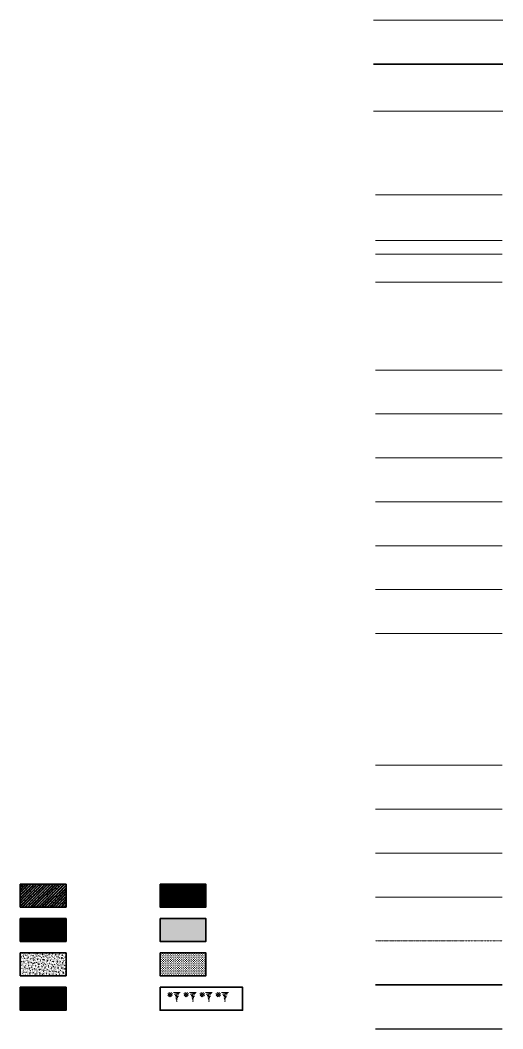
# Model space of a CAD drawing. Header units: millimetres. Extents: x -507089 to 1145492, y -1925330 to 49778.
# Drawn here: x -507089 to -486049, y -39796 to 4199 of the extents above; entities that cross this region are included whole.
import ezdxf

# ---------------------------------------------------------------- set-up
doc = ezdxf.new("R2010")
doc.units = ezdxf.units.MM
doc.header["$MEASUREMENT"] = 0
doc.linetypes.add('DASHDOT', pattern=[1, 0.5, -0.25, 0, -0.25])
doc.linetypes.add('HIDDEN', pattern=[0.75, 0.5, -0.25])
for name, color, linetype, lineweight in [('A- LO MO KY THUAT', 54, 'Continuous', 20), ('A-CAY', 76, 'Continuous', 5), ('A-COT VACH', 2, 'Continuous', 35), ('A-CUA', 25, 'Continuous', 5), ('A-HATCH', 251, 'Continuous', 5), ('A-HOAN THIEN KHAC', 14, 'Continuous', 5), ('A-HOAN THIEN VUA', 144, 'Continuous', 5), ('A-KY HIEU', 34, 'Continuous', 20), ('A-NET CAT', 214, 'Continuous', 30), ('A-NET KHUAT', 250, 'HIDDEN', 9), ('A-NET MANH', 8, 'Continuous', 9), ('A-NET THAY', 125, 'Continuous', 18), ('A-THIET BI MEP', 86, 'Continuous', 9), ('A-THIET BI WC', 152, 'Continuous', 9), ('A-TRAN', 59, 'Continuous', 13), ('A-TRUC', 251, 'DASHDOT', 5), ('A-TUONG', 7, 'Continuous', 35)]:
    doc.layers.add(name, color=color, linetype=linetype, lineweight=lineweight)
doc.layers.add('A-DO DIEN TICH', color=14, linetype='Continuous', lineweight=0, plot=False)
for name, color, linetype, lineweight, true_color in [('A-HATCH CAY', 7, 'Continuous', 5, 0x9ac403), ('A-HATCH SOLID', 7, 'Continuous', 5, 0xc8c8c7), ('A-LAT SAN', 7, 'Continuous', 13, 0x7c6b5f)]:
    doc.layers.add(name, color=color, linetype=linetype, lineweight=lineweight, true_color=true_color)

# ---------------------------------------------------------------- blocks, each defined once
blk = doc.blocks.new('dat')
at = {"layer": 'A-HATCH'}
for p, q in [((138, 0), (191, -54)), ((121, -17), (175, -71)), ((124, -55), (177, -1)), ((141, -72), (194, -18))]:
    blk.add_line(p, q, dxfattribs=at)
blk.add_lwpolyline([(0, 0), (107, 0), (14, -19), (94, -26), (21, -40), (81, -50), (28, -66), (73, -71), (36, -83), (66, -93), (43, -105), (61, -114), (50, -135), (55, -150)], dxfattribs=at)

msp = doc.modelspace()

# ---------------------------------------------------------------- hatches: boundary and pattern name
at = {"layer": 'A-HATCH'}
h = msp.add_hatch(dxfattribs=at)
h.set_pattern_fill('CHAU-01', color=256, scale=20, style=0, pattern_type=2)
h.set_pattern_definition([(50, (-520470, -42319.25), (143.452, -12.5504), [15, -165]), (355, (-520470, -42319.25), (-27.7503, 150.4384), [12, -132]), (100.4514, (-520458.05, -42320.3), (115.7019, 137.8879), [12.748, -140.2284]), (46.1842, (-520470, -42279.25), (213.4482, -33.1038), [22.5, -247.5]), (96.6356, (-520452.22, -42282), (186.9325, 194.8236), [19.122, -210.3426]), (351.1842, (-520470, -42279.25), (186.9324, 194.8237), [18, -198]), (21, (-520450, -42289.25), (119.3814, -80.5238), [15, -165]), (326, (-520450, -42289.25), (48.6631, 145.03), [12, -132]), (71.4514, (-520440.06, -42295.96), (168.0445, 64.5061), [12.748, -140.2284]), (37.5, (-520470.005, -42319.247), (2.43197, 66.57877), [0, -130.4, 0, -134, 0, -132.5]), (7.5, (-520470.005, -42319.25), (52.6139, 78.88234), [0, -76.4, 0, -127.4, 0, -50.5]), (327.5, (-520514.605, -42319.25), (106.76449, -4.51097), [0, -50, 0, -156, 0, -207]), (317.5, (-520534.605, -42319.25), (116.63723, 20.021), [0, -65, 0, -103.6, 0, -147]), (45, (-520470.005, -42319.25), (-60.10408, 60.10408), []), (45, (-520470.005, -42294.75), (-60.10408, 60.10408), [])])
h.paths.add_polyline_path([(-507089, -33488), (-507089, -34488), (-505089, -34488), (-505089, -33488)])
h = msp.add_hatch(dxfattribs=at)
h.set_pattern_fill('HOUND', color=256, scale=200, angle=45, style=0)
h.set_pattern_definition([(45, (-523199.969, -42319.247), (26.516504, 44.194174), [200, -100]), (135, (-523199.969, -42319.247), (26.516504, -44.194174), [200, -100])])
h.paths.add_polyline_path([(-500994, -33488), (-500994, -34488), (-498994, -34488), (-498994, -33488)])
h = msp.add_hatch(dxfattribs=at)
h.set_pattern_fill('HONEY', color=256, scale=200, style=0)
h.set_pattern_definition([(0, (-520470.005, -41817.534), (37.5, 21.650635), [25, -50]), (120, (-520470.005, -41817.534), (-37.5, 21.650635), [25, -50]), (60, (-520470.005, -41817.534), (8e-15, 43.30127), [-50, 25])])
h.paths.add_polyline_path([(-507089, -34986), (-507089, -35986), (-505089, -35986), (-505089, -34986)])
h = msp.add_hatch(dxfattribs=at)
h.set_pattern_fill('AR-SAND', color=256, scale=20, style=0)
h.set_pattern_definition([(37.5, (-523199.97, -41817.534), (-1.259867, 38.536475), [0, -30.4, 0, -34, 0, -32.5]), (7.5, (-523199.97, -41817.534), (35.39553, 56.44292), [0, -16.4, 0, -27.4, 0, -10.5]), (327.5, (-523224.57, -41817.534), (62.282837, 0.11318), [0, -10, 0, -36, 0, -47]), (317.5, (-523224.57, -41817.534), (60.12253, 17.55351), [0, -5, 0, -23.6, 0, -27])])
h.paths.add_polyline_path([(-500994, -34986), (-500994, -35986), (-498994, -35986), (-498994, -34986)])
h = msp.add_hatch(dxfattribs=at)
h.set_pattern_fill('AR-CONC', color=256, scale=20, style=0)
h.set_pattern_definition([(50, (-520470, -41315.82), (143.452, -12.5504), [15, -165]), (355, (-520470, -41315.82), (-27.7503, 150.4384), [12, -132]), (100.4514, (-520458.05, -41316.87), (115.7018, 137.888), [12.748, -140.2284]), (46.1842, (-520470, -41275.82), (213.4483, -33.1039), [22.5, -247.5]), (96.6356, (-520452.22, -41278.58), (186.9324, 194.8237), [19.122, -210.3428]), (351.1842, (-520470, -41275.82), (186.9324, 194.8237), [18, -198]), (21, (-520450, -41285.82), (119.3814, -80.5238), [15, -165]), (326, (-520450, -41285.82), (48.663, 145.03), [12, -132]), (71.4514, (-520440.06, -41292.53), (168.0445, 64.5062), [12.748, -140.2284]), (37.5, (-520470.005, -41315.82), (2.43197, 66.57877), [0, -130.4, 0, -134, 0, -132.5]), (7.5, (-520470.005, -41315.82), (52.6139, 78.88234), [0, -76.4, 0, -127.4, 0, -50.5]), (327.5, (-520514.605, -41315.82), (106.76449, -4.51097), [0, -50, 0, -156, 0, -207]), (317.5, (-520534.605, -41315.82), (116.63723, 20.021), [0, -65, 0, -103.6, 0, -147])])
h.paths.add_polyline_path([(-507089, -36484), (-507089, -37484), (-505089, -37484), (-505089, -36484)])
at = {"layer": 'A-HATCH', "ltscale": 0.5}
h = msp.add_hatch(dxfattribs=at)
h.set_pattern_fill('CROSS', color=256, scale=200, style=0)
h.set_pattern_definition([(0, (-523199.97, -41315.82), (50, 50), [25, -75]), (90, (-523187.47, -41328.32), (-50, 50), [25, -75])])
h.paths.add_polyline_path([(-500994, -36484), (-500994, -37484), (-498994, -37484), (-498994, -36484)])
at = {"layer": 'A-HATCH'}
h = msp.add_hatch(dxfattribs=at)
h.set_pattern_fill('ANSI31', color=256, scale=200, style=0)
h.set_pattern_definition([(45, (-520470.005, -40814.106), (-17.67767, 17.67767), [])])
h.paths.add_polyline_path([(-507089, -37983), (-507089, -38983), (-505089, -38983), (-505089, -37983)])

# ---------------------------------------------------------------- linework, layer by layer
at = {"layer": 'A- LO MO KY THUAT'}
msp.add_line((-491603, -32134), (-486079, -32134), dxfattribs=at)
at = {"layer": 'A-CAY'}
msp.add_line((-491692, 4199), (-486049, 4199), dxfattribs=at)
at = {"layer": 'A-COT VACH'}
msp.add_line((-491692, 2283), (-486049, 2283), dxfattribs=at)
at = {"layer": 'A-CUA'}
msp.add_line((-491692, 232), (-486049, 232), dxfattribs=at)
at = {"layer": 'A-DO DIEN TICH'}
msp.add_line((-491603, -3416), (-486079, -3416), dxfattribs=at)
at = {"layer": 'A-HATCH'}
msp.add_line((-491603, -5407), (-486079, -5407), dxfattribs=at)
at = {"layer": 'A-HATCH CAY'}
msp.add_line((-491603, -7231), (-486079, -7231), dxfattribs=at)
at = {"layer": 'A-HATCH SOLID'}
msp.add_line((-491603, -6006), (-486079, -6006), dxfattribs=at)
at = {"layer": 'A-HOAN THIEN KHAC'}
msp.add_line((-491603, -16809), (-486079, -16809), dxfattribs=at)
at = {"layer": 'A-HOAN THIEN VUA'}
msp.add_line((-491603, -14893), (-486079, -14893), dxfattribs=at)
at = {"layer": 'A-KY HIEU'}
msp.add_line((-491603, -11062), (-486079, -11062), dxfattribs=at)
at = {"layer": 'A-LAT SAN'}
msp.add_line((-491603, -12978), (-486079, -12978), dxfattribs=at)
at = {"layer": 'A-NET CAT'}
msp.add_line((-491603, -39796), (-486079, -39796), dxfattribs=at)
at = {"layer": 'A-NET KHUAT'}
msp.add_line((-491603, -18724), (-486079, -18724), dxfattribs=at)
at = {"layer": 'A-NET MANH'}
msp.add_line((-491603, -20640), (-486079, -20640), dxfattribs=at)
at = {"layer": 'A-NET THAY'}
msp.add_line((-491603, -22556), (-486079, -22556), dxfattribs=at)
at = {"layer": 'A-THIET BI MEP'}
msp.add_line((-491603, -28302), (-486079, -28302), dxfattribs=at)
at = {"layer": 'A-THIET BI WC'}
msp.add_line((-491603, -30218), (-486079, -30218), dxfattribs=at)
at = {"layer": 'A-TRAN'}
msp.add_line((-491603, -34049), (-486079, -34049), dxfattribs=at)
at = {"layer": 'A-TRUC'}
msp.add_line((-491603, -35965), (-486079, -35965), dxfattribs=at)
at = {"layer": 'A-TUONG'}
msp.add_line((-491603, -37880), (-486079, -37880), dxfattribs=at)
for points in [[(-507089, -33488), (-507089, -34488), (-505089, -34488), (-505089, -33488)], [(-500994, -33488), (-500994, -34488), (-498994, -34488), (-498994, -33488)], [(-507089, -34986), (-507089, -35986), (-505089, -35986), (-505089, -34986)], [(-500994, -34986), (-500994, -35986), (-498994, -35986), (-498994, -34986)], [(-507089, -36484), (-507089, -37484), (-505089, -37484), (-505089, -36484)], [(-500994, -36484), (-500994, -37484), (-498994, -37484), (-498994, -36484)], [(-507089, -37983), (-507089, -38983), (-505089, -38983), (-505089, -37983)], [(-500994, -37983), (-500994, -38983), (-497395, -38983), (-497395, -37983)]]:
    msp.add_lwpolyline(points, close=True, dxfattribs=at)

# ---------------------------------------------------------------- block references
at = {"layer": 'A-HATCH', "xscale": -2.790545240975916, "yscale": 2.790545239928178, "zscale": 2.79054523998353}
for p in [(-500114, -38205), (-499414, -38205), (-498714, -38205), (-498014, -38205)]:
    msp.add_blockref('dat', p, dxfattribs=at)

doc.saveas('drawing.dxf')
